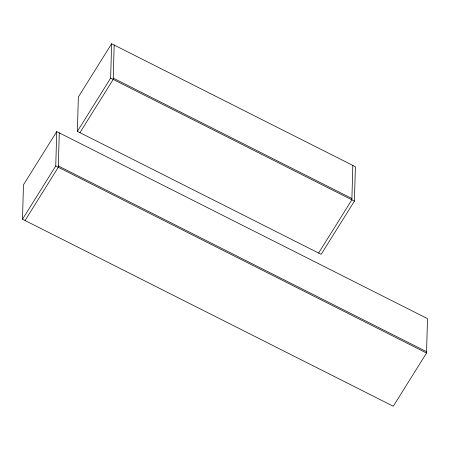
<?xml version="1.0" encoding="UTF-8"?>
<svg xmlns="http://www.w3.org/2000/svg" width="450" height="450" viewBox="0 0 450 450"><rect width="100%" height="100%" fill="white"/><g stroke="black" fill="none" stroke-linecap="round" stroke-linejoin="round"><path stroke-width="0.67" d="M22.5 219.218L23.462 184.832L56.717 131.608L427.5 318.634L426.538 353.019L393.283 406.243L22.5 219.218L55.755 165.994L56.717 131.608M59.271 132.896L58.309 167.287L25.059 220.506M77.389 131.366L78.351 96.981L111.606 43.757L355.387 166.719L354.426 201.111L321.171 254.329L77.389 131.366L110.644 78.142L111.606 43.757M114.165 45.045L113.203 79.436L79.948 132.654M352.828 165.431L351.866 199.817L318.617 253.041M113.237 78.126L351.906 198.512M110.644 78.142L354.426 201.111M58.348 165.977L426.577 351.714M55.755 165.994L426.538 353.019"/></g></svg>
